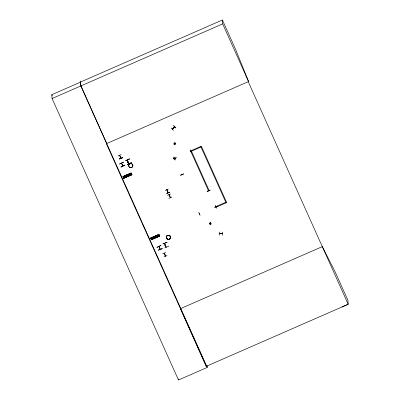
<?xml version="1.0" encoding="UTF-8"?>
<svg xmlns="http://www.w3.org/2000/svg" width="400" height="400" viewBox="0 0 400 400"><rect width="100%" height="100%" fill="white"/><g stroke="black" fill="none" stroke-linecap="round" stroke-linejoin="round"><path stroke-width="0.6" d="M219.26 235.225L219.27 231.97M222.325 233.505L222.555 233.51M222.6 235.265L222.695 232.01M119.79 155.515L119.53 155.305M164.125 253.265L165.415 256.105M165.48 255.89L164.365 253.46M169 194.69L170.345 197.69L170.21 197.39M199.455 213.72L199.67 213.625M215.505 206.88L215.735 206.695M175.715 143.97C172.2 146.56 174.495 139.775 175.715 143.975M119.545 155.375L120.88 158.305L120.745 158.005M168.09 192.665L166.785 189.72L167.045 189.93M174.895 158.735L174.82 158.385M175.005 158.69L174.81 158.215L174.76 158.51M181.835 174.205L181.975 174.495L181.825 174.235M208.79 190.735L208.725 191.01M215.7 206.56L215.45 206.8M222.63 233.6L219.365 233.71L219.595 233.475M190.5 151.295L190.835 151.31M199.505 213.93L199.745 213.85M222.59 233.715L219.29 233.505M171.14 127.96L173.465 130.28M174.66 126.735L172.3 128.955M172.62 128.87L174.395 127.005M175.87 128L173.555 125.61L175.9 127.965M175.115 159.97L173.82 156.92L175.16 159.955M198.77 212.38L200.1 215.39M342.035 307L348.185 304.26L347.915 300.33L334.975 271.52L322.305 246.635M222.41 20L222.675 23.89L248.57 81.555L106.38 143.685L206.345 366.285L348.185 304.26L248.22 81.66L248.555 81.515L235.35 48.81L222.41 20L80.57 82.025L80.84 85.95L207.24 367.425L178.48 380L52.08 98.525L51.815 94.675L80.575 82.1M52.08 98.525L222.675 23.89M118.04 155.905L121.11 154.615M122.53 157.775L119.405 158.95L122.53 157.78M119.425 158.985L122.455 157.585M125.6 160.615L129.66 158.81M127.155 160.09L128.81 163.8L131.46 162.84L127.395 164.615L128.635 163.84L126.99 160.195M127.32 164.45L131.39 162.68M122.95 176.56L123.055 176.795L131.315 173.185L122.96 176.585L131.205 172.95L131.98 174.685L123.715 178.275L131.975 174.68M123.1 176.89L131.34 173.24L131.445 173.475L123.18 177.07L131.44 173.47M131.39 173.335L123.08 176.85M123.59 178.005L131.74 174.16L131.85 174.395L123.58 177.985L131.845 174.39M123.53 177.86L131.75 174.185M123.62 178.07L131.925 174.545L123.675 178.18M191.45 151.185L209.125 190.58L208.53 190.84L190.6 150.91L201.355 146.21L226.67 202.585L215.915 207.29L215.705 206.68M168.355 189.055L165.32 190.42M167.985 192.4L168.075 192.725M166.675 193.41L169.725 192.1M166.74 193.58L169.785 192.245M167.515 195.305L170.575 194M171.925 196.975L168.89 198.37M215.655 206.705L225.815 202.215M158.9 234.605L150.59 238.105L158.895 234.58L159.615 236.225L151.355 239.83L150.585 238.095L158.84 234.485L158.95 234.72M150.715 238.39L150.825 238.625L159.08 235.015L158.975 234.78L150.68 238.315L158.94 234.705M150.72 238.4L159.03 234.9M151.125 239.315L159.43 235.79L151.18 239.425M151.135 239.345L159.43 235.8L151.165 239.4M159.56 236.09L151.31 239.69M163 243.905L167.13 242.25L163.005 243.91M164.915 245.25L165.55 244.97L165.685 245.265L165.05 245.54L164.915 245.25L165.06 245.51M162.345 248.575L158.21 250.2L162.35 248.59M164.79 247.89L168.86 246.125M165.695 252.495L162.645 253.86M163.995 256.86L167.05 255.54M322.64 246.49L180.465 308.665L206.225 366.335M190.795 151.26L190.565 151.445M173.215 158.9L176.335 157.7L173.22 158.91M174.765 158.26L174.465 158.345M180.575 175.295L183.63 173.98M207.15 191.42L210.205 190.075L207.14 191.39M199.675 213.68L199.415 213.815L199.72 213.67M214.36 207.45L217.42 206.135M216.42 208.25L215.11 205.205M166.895 189.73L168.245 192.65M172.36 129.165L174.74 126.815M169.1 194.59L170.45 197.515M164.24 253.205L165.57 256.04M210.705 222.595C206.4 223.44 213.035 226.3 210.705 222.59M181.98 174.17L182.08 174.315M169.09 194.975L168.995 194.635M158.985 234.805L150.725 238.415M200.76 146.47L226.075 202.795M128.25 161.965L127.515 161.965L127.645 162.255L128.28 161.98L128.15 161.685L127.545 161.975L127.66 162.225M166.21 247.085L164.565 243.42M130.415 173.415L131.085 174.915M158.05 234.95L158.72 236.45M119.65 155.29L120.985 158.125M121.65 163.155L122.925 165.99M159.055 246.44L160.325 249.275M154.455 236.52L155.125 238.02M121.485 163.23L122.755 166.065M158.885 246.515L160.155 249.35M153.615 236.885L154.29 238.385M125.235 175.675L125.91 177.175M152.87 237.215L153.545 238.715M152.035 237.58L152.705 239.08M151.475 237.825L152.15 239.325M51.815 94.675L52.33 95.815M106.715 143.54L80.5 84.85L80.24 81.035M190.15 149.78L191.5 152.78M131.21 172.96L122.995 176.65L123.725 178.295M167.57 235.46L167.575 235.47A2.075 2.045 -3.9 0 0 167.195 239.005A2.085 2.05 -3.9 0 0 170.49 237.57A2.075 2.045 -3.9 0 0 167.58 235.46A2.085 2.05 -3.9 0 0 167.19 238.995A2.075 2.045 -3.9 0 0 170.485 237.57A2.085 2.05 -3.9 0 0 167.58 235.46A2.075 2.045 -3.9 0 0 167.195 238.98A2.085 2.05 -3.9 0 0 170.49 237.555A2.085 2.05 -3.9 0 0 167.58 235.475A2.085 2.05 -3.9 0 0 167.19 239.01A2.075 2.045 -3.9 0 0 170.48 237.545A2.075 2.045 -3.9 0 0 167.58 235.485M183.575 173.85L180.52 175.165M208.885 191L208.73 190.685M201.02 147.005L190.86 151.445M207.13 365.775L207.24 367.425M178.405 378.9L178.48 380M166.04 247.125L164.39 243.48M129.73 158.965L125.675 160.785M127.49 176.465L126.815 174.965M126.655 176.83L125.98 175.33M125.07 177.525L124.4 176.025M124.51 177.765L123.84 176.265M174.195 143.38L174.465 144.16L175.26 143.89L174.99 143.11L174.195 143.38M209.76 223.285L210.03 224.065L210.825 223.795L210.555 223.015L209.76 223.285M123.53 162.15L119.535 164.08L123.525 162.135M124.88 165.145L120.885 167.08L124.87 165.135M160.93 245.435L156.935 247.365L160.925 245.425M129.94 163.765L129.935 163.755A2.085 2.05 -3.9 0 1 132.855 165.85A2.085 2.05 -3.9 0 1 129.555 167.29A2.085 2.05 -3.9 0 1 129.94 163.76M129.565 167.295A2.07 2.04 -3.9 0 0 132.845 165.86A2.07 2.04 -3.9 0 0 129.95 163.785A2.07 2.04 -3.9 0 0 129.565 167.295"/></g></svg>
